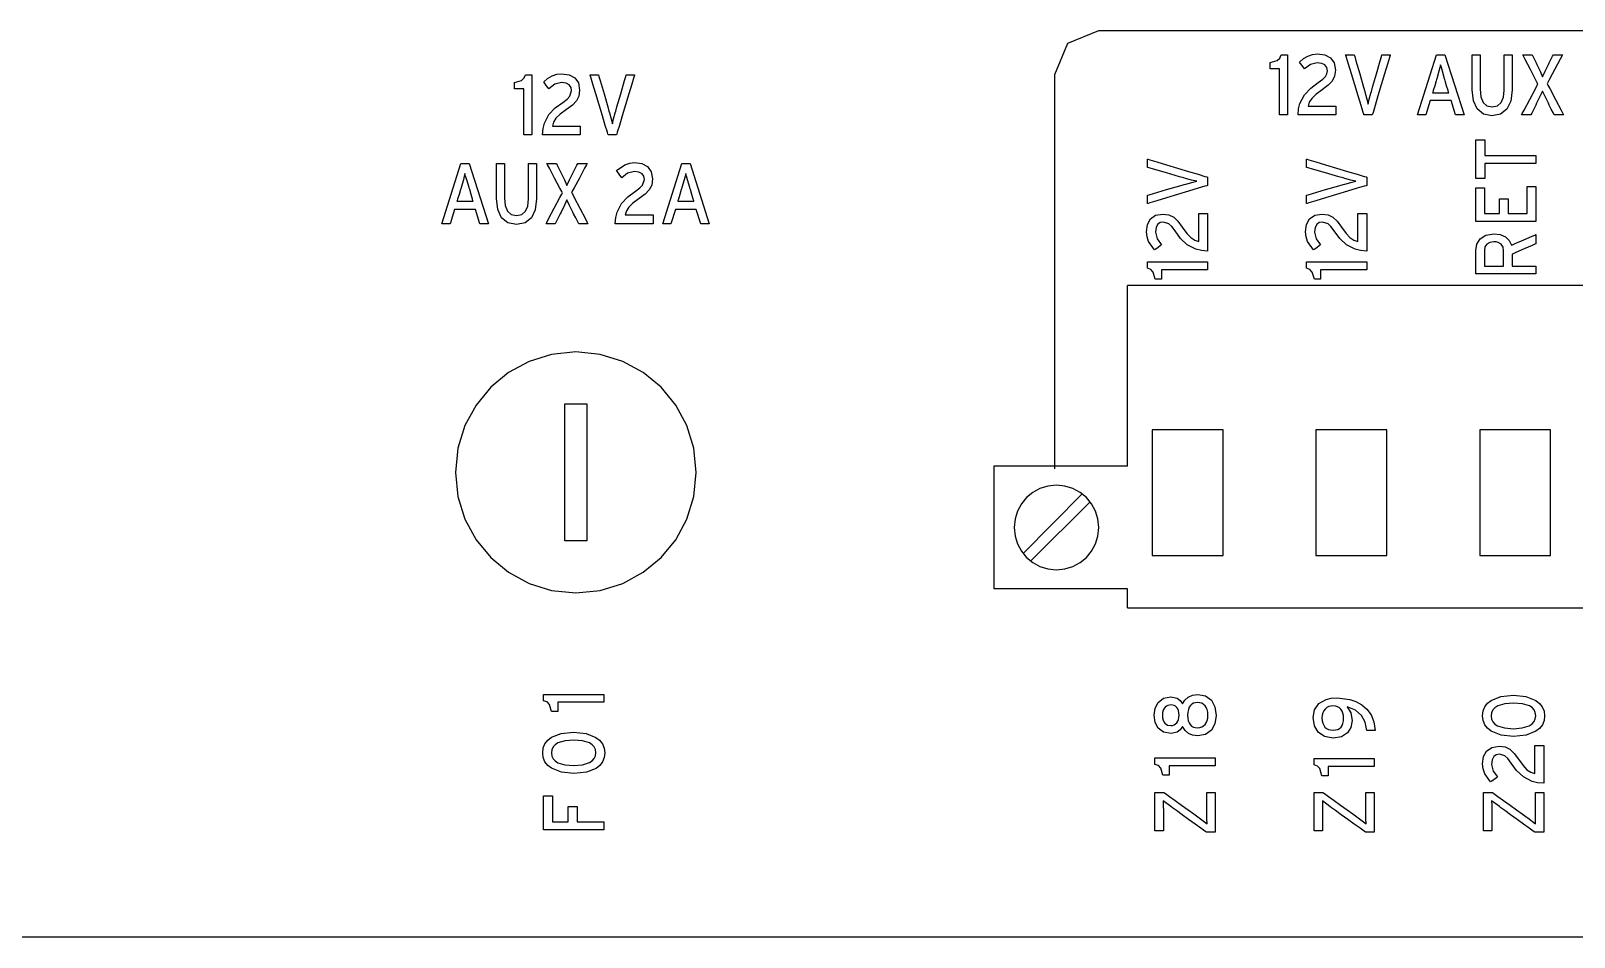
# Model space of a CAD drawing. Extents: x 0.2 to 17.5, y 0.2 to 4.9.
# Drawn here: x 10.839 to 13.659, y 0.579 to 2.235 of the extents above; entities that cross this region are included whole.
import ezdxf

# ---------------------------------------------------------------- set-up
doc = ezdxf.new("R2010")
doc.units = 0
doc.header["$MEASUREMENT"] = 0
doc.layers.get('0').update_dxf_attribs({"linetype": 'CONTINUOUS'})

msp = doc.modelspace()

# ---------------------------------------------------------------- linework, layer by layer
at = {"color": 7}
for p, q in [((15.1577, 1.7693), (12.8428, 1.7693)), ((12.8428, 1.4394), (12.8428, 1.7693)), ((11.8147, 1.3031), (11.8147, 1.553)), ((11.8147, 1.553), (11.8547, 1.553)), ((11.8547, 1.553), (11.8547, 1.3031)), ((12.5983, 1.4394), (12.5983, 1.2149)), ((12.8428, 1.4394), (12.5983, 1.4394)), ((12.6519, 1.28), (12.7601, 1.3885)), ((12.6658, 1.2661), (12.7743, 1.3743)), ((11.8547, 1.3031), (11.8147, 1.3031)), ((12.8428, 1.2149), (12.5983, 1.2149)), ((12.8428, 1.1807), (12.8428, 1.2149)), ((12.8428, 1.1807), (15.1577, 1.1807)), ((17.2567, 0.5788), (0.4077, 0.5788))]:
    msp.add_line(p, q, dxfattribs=at)
for points in [[(13.9996, 2.2346), (13.5553, 2.2346), (13.1677, 2.2346), (12.8936, 2.2346), (12.8168, 2.2346), (12.7896, 2.2346), (12.7333, 2.2112), (12.7096, 2.1545), (12.7096, 2.1236), (12.7096, 2.0421), (12.7096, 1.7946), (12.7096, 1.5471), (12.7096, 1.4656), (12.7096, 1.4347)], [(13.1205, 2.081), (13.1205, 2.0846), (13.1205, 2.0941), (13.1205, 2.1076), (13.1205, 2.123), (13.1205, 2.1384), (13.1205, 2.1519), (13.1205, 2.1614), (13.1205, 2.1651), (13.1179, 2.1651), (13.112, 2.1651), (13.1062, 2.1651), (13.1036, 2.1651), (13.1036, 2.1669), (13.1036, 2.1708), (13.1036, 2.1748), (13.1036, 2.1766), (13.1165, 2.1804), (13.121, 2.1847), (13.1236, 2.1908), (13.1254, 2.1908), (13.1293, 2.1908), (13.1333, 2.1908), (13.1351, 2.1908), (13.1351, 2.1896), (13.1351, 2.1861), (13.1351, 2.1737), (13.1351, 2.1561), (13.1351, 2.1359), (13.1351, 2.1157), (13.1351, 2.0981), (13.1351, 2.0857), (13.1351, 2.0822), (13.1351, 2.081), (13.1328, 2.081), (13.1278, 2.081), (13.1228, 2.081), (13.1205, 2.081)], [(13.1544, 2.081), (13.1555, 2.0922), (13.158, 2.102), (13.1663, 2.1179), (13.1779, 2.1301), (13.1914, 2.1403), (13.1996, 2.1463), (13.2047, 2.1514), (13.2073, 2.1563), (13.208, 2.1617), (13.207, 2.1677), (13.2036, 2.1723), (13.1979, 2.1752), (13.1894, 2.1762), (13.1771, 2.1732), (13.1663, 2.1651), (13.1649, 2.167), (13.1617, 2.1713), (13.1586, 2.1756), (13.1571, 2.1776), (13.1641, 2.1839), (13.1722, 2.1886), (13.1809, 2.1915), (13.19, 2.1925), (13.2034, 2.1907), (13.2137, 2.1852), (13.2203, 2.1759), (13.2226, 2.1627), (13.2212, 2.1516), (13.2168, 2.1428), (13.2093, 2.1351), (13.1985, 2.1271), (13.1869, 2.1185), (13.1794, 2.1112), (13.175, 2.1043), (13.1727, 2.0969), (13.1749, 2.0969), (13.1807, 2.0969), (13.1982, 2.0969), (13.2157, 2.0969), (13.2214, 2.0969), (13.2236, 2.0969), (13.2236, 2.0944), (13.2236, 2.0889), (13.2236, 2.0834), (13.2236, 2.081), (13.2206, 2.081), (13.2128, 2.081), (13.189, 2.081), (13.1652, 2.081), (13.1574, 2.081), (13.1544, 2.081)], [(13.2901, 2.081), (13.2877, 2.081), (13.2824, 2.081), (13.2772, 2.081), (13.2748, 2.081), (13.2744, 2.0822), (13.2734, 2.0857), (13.2696, 2.0981), (13.2642, 2.1157), (13.258, 2.1359), (13.2519, 2.1561), (13.2465, 2.1737), (13.2427, 2.1861), (13.2416, 2.1896), (13.2412, 2.1908), (13.2437, 2.1908), (13.2492, 2.1908), (13.2547, 2.1908), (13.2572, 2.1908), (13.258, 2.1878), (13.2603, 2.1799), (13.2672, 2.1559), (13.2741, 2.1319), (13.2763, 2.124), (13.2772, 2.121), (13.2801, 2.1099), (13.2823, 2.1006), (13.2847, 2.1099), (13.2877, 2.121), (13.2886, 2.124), (13.2908, 2.1319), (13.2977, 2.1559), (13.3046, 2.1799), (13.3068, 2.1878), (13.3077, 2.1908), (13.3101, 2.1908), (13.3153, 2.1908), (13.3206, 2.1908), (13.323, 2.1908), (13.3226, 2.1896), (13.3215, 2.1861), (13.3178, 2.1737), (13.3126, 2.1561), (13.3065, 2.1359), (13.3005, 2.1157), (13.2952, 2.0981), (13.2915, 2.0857), (13.2904, 2.0822), (13.2901, 2.081)], [(13.4223, 2.1471), (13.4182, 2.1609), (13.4163, 2.1676), (13.4148, 2.1725), (13.4137, 2.1677), (13.412, 2.1611), (13.4081, 2.1471), (13.4077, 2.146), (13.4068, 2.1431), (13.4042, 2.1344), (13.4015, 2.1256), (13.4006, 2.1227), (13.4003, 2.1216), (13.4015, 2.1216), (13.4049, 2.1216), (13.415, 2.1216), (13.4252, 2.1216), (13.4285, 2.1216), (13.4298, 2.1216), (13.4294, 2.1227), (13.4286, 2.1256), (13.426, 2.1344), (13.4235, 2.1431), (13.4226, 2.146), (13.4223, 2.1471)], [(13.5088, 2.0793), (13.4931, 2.0825), (13.4817, 2.0919), (13.4748, 2.1069), (13.4725, 2.1271), (13.4725, 2.1298), (13.4725, 2.137), (13.4725, 2.1589), (13.4725, 2.1809), (13.4725, 2.1881), (13.4725, 2.1908), (13.4748, 2.1908), (13.4798, 2.1908), (13.4848, 2.1908), (13.4871, 2.1908), (13.4871, 2.1881), (13.4871, 2.181), (13.4871, 2.1593), (13.4871, 2.1376), (13.4871, 2.1305), (13.4871, 2.1278), (13.4885, 2.1139), (13.4926, 2.1039), (13.4995, 2.0979), (13.5091, 2.0959), (13.5189, 2.0978), (13.5257, 2.1036), (13.5298, 2.1132), (13.5312, 2.1264), (13.5312, 2.1292), (13.5312, 2.1365), (13.5312, 2.1586), (13.5312, 2.1808), (13.5312, 2.1881), (13.5312, 2.1908), (13.5334, 2.1908), (13.5384, 2.1908), (13.5435, 2.1908), (13.5457, 2.1908), (13.5457, 2.1881), (13.5457, 2.1808), (13.5457, 2.1588), (13.5457, 2.1367), (13.5457, 2.1295), (13.5457, 2.1267), (13.5433, 2.1064), (13.5362, 2.0916), (13.5246, 2.0824), (13.5088, 2.0793)], [(13.6227, 2.081), (13.621, 2.0843), (13.6173, 2.0916), (13.6136, 2.099), (13.6119, 2.1023), (13.6059, 2.1145), (13.601, 2.1247), (13.5993, 2.1205), (13.5966, 2.1147), (13.5905, 2.1023), (13.5889, 2.099), (13.5852, 2.0916), (13.5816, 2.0843), (13.58, 2.081), (13.5773, 2.081), (13.5715, 2.081), (13.5657, 2.081), (13.563, 2.081), (13.5643, 2.0834), (13.5677, 2.0898), (13.5779, 2.1093), (13.5882, 2.1287), (13.5916, 2.1352), (13.5929, 2.1376), (13.5917, 2.1399), (13.5885, 2.1459), (13.579, 2.1642), (13.5694, 2.1825), (13.5663, 2.1885), (13.5651, 2.1908), (13.5677, 2.1908), (13.5735, 2.1908), (13.5794, 2.1908), (13.582, 2.1908), (13.5834, 2.1881), (13.5864, 2.182), (13.5895, 2.1759), (13.5908, 2.1732), (13.5967, 2.161), (13.6013, 2.1508), (13.6061, 2.1609), (13.6119, 2.1732), (13.6133, 2.1759), (13.6164, 2.182), (13.6196, 2.1881), (13.621, 2.1908), (13.6237, 2.1908), (13.6295, 2.1908), (13.6353, 2.1908), (13.638, 2.1908), (13.6368, 2.1886), (13.6336, 2.1826), (13.6239, 2.1644), (13.6142, 2.1462), (13.611, 2.1402), (13.6098, 2.1379), (13.6111, 2.1355), (13.6145, 2.129), (13.6247, 2.1094), (13.635, 2.0899), (13.6384, 2.0834), (13.6397, 2.081), (13.637, 2.081), (13.6312, 2.081), (13.6254, 2.081), (13.6227, 2.081)], [(11.7398, 2.0447), (11.7398, 2.0483), (11.7398, 2.0578), (11.7398, 2.0713), (11.7398, 2.0867), (11.7398, 2.1022), (11.7398, 2.1156), (11.7398, 2.1252), (11.7398, 2.1288), (11.7371, 2.1288), (11.7311, 2.1288), (11.7252, 2.1288), (11.7225, 2.1288), (11.7225, 2.1306), (11.7225, 2.1345), (11.7225, 2.1385), (11.7225, 2.1403), (11.7354, 2.1442), (11.7399, 2.1485), (11.7425, 2.1545), (11.7443, 2.1545), (11.7483, 2.1545), (11.7522, 2.1545), (11.754, 2.1545), (11.754, 2.1533), (11.754, 2.1498), (11.754, 2.1374), (11.754, 2.1198), (11.754, 2.0996), (11.754, 2.0794), (11.754, 2.0618), (11.754, 2.0494), (11.754, 2.0459), (11.754, 2.0447), (11.7518, 2.0447), (11.7469, 2.0447), (11.742, 2.0447), (11.7398, 2.0447)], [(11.7737, 2.0447), (11.7747, 2.0559), (11.7771, 2.0657), (11.7853, 2.0816), (11.797, 2.0938), (11.8106, 2.104), (11.8186, 2.11), (11.8236, 2.1152), (11.8269, 2.1254), (11.8259, 2.1314), (11.8226, 2.136), (11.8168, 2.1389), (11.8083, 2.14), (11.7961, 2.1369), (11.7852, 2.1288), (11.7838, 2.1307), (11.7806, 2.135), (11.7775, 2.1394), (11.7761, 2.1413), (11.7831, 2.1477), (11.7911, 2.1523), (11.7998, 2.1552), (11.8089, 2.1562), (11.8223, 2.1544), (11.8326, 2.1489), (11.8392, 2.1396), (11.8415, 2.1264), (11.8401, 2.1153), (11.8358, 2.1066), (11.8283, 2.0988), (11.8174, 2.0908), (11.8058, 2.0823), (11.7983, 2.0749), (11.7939, 2.068), (11.7917, 2.0606), (11.7938, 2.0606), (11.7996, 2.0606), (11.8171, 2.0606), (11.8346, 2.0606), (11.8403, 2.0606), (11.8425, 2.0606), (11.8425, 2.0581), (11.8425, 2.0526), (11.8425, 2.0472), (11.8425, 2.0447), (11.8396, 2.0447), (11.8318, 2.0447), (11.8081, 2.0447), (11.7844, 2.0447), (11.7766, 2.0447), (11.7737, 2.0447)], [(11.909, 2.0447), (11.9066, 2.0447), (11.9013, 2.0447), (11.8961, 2.0447), (11.8937, 2.0447), (11.8933, 2.0459), (11.8923, 2.0494), (11.8885, 2.0618), (11.8832, 2.0794), (11.8771, 2.0996), (11.871, 2.1198), (11.8657, 2.1374), (11.8619, 2.1498), (11.8609, 2.1533), (11.8605, 2.1545), (11.8629, 2.1545), (11.8683, 2.1545), (11.8736, 2.1545), (11.8761, 2.1545), (11.8769, 2.1515), (11.8792, 2.1436), (11.8861, 2.1196), (11.893, 2.0956), (11.8952, 2.0877), (11.8961, 2.0847), (11.8991, 2.0737), (11.9015, 2.0647), (11.9037, 2.0737), (11.9066, 2.0847), (11.9075, 2.0877), (11.9097, 2.0956), (11.9166, 2.1196), (11.9235, 2.1436), (11.9257, 2.1515), (11.9266, 2.1545), (11.929, 2.1545), (11.9342, 2.1545), (11.9395, 2.1545), (11.9419, 2.1545), (11.9415, 2.1533), (11.9405, 2.1498), (11.9367, 2.1374), (11.9315, 2.1198), (11.9254, 2.0996), (11.9194, 2.0794), (11.9141, 2.0618), (11.9104, 2.0494), (11.9093, 2.0459), (11.909, 2.0447)], [(11.7259, 1.8806), (11.7102, 1.8838), (11.6988, 1.8931), (11.6919, 1.9082), (11.6896, 1.9284), (11.6896, 1.9311), (11.6896, 1.9383), (11.6896, 1.9602), (11.6896, 1.9822), (11.6896, 1.9894), (11.6896, 1.9921), (11.6919, 1.9921), (11.6969, 1.9921), (11.7019, 1.9921), (11.7042, 1.9921), (11.7042, 1.9894), (11.7042, 1.9823), (11.7042, 1.9606), (11.7042, 1.9389), (11.7042, 1.9318), (11.7042, 1.9291), (11.7056, 1.9153), (11.7097, 1.9054), (11.7166, 1.8992), (11.7262, 1.8972), (11.7359, 1.8991), (11.7428, 1.905), (11.7469, 1.9146), (11.7483, 1.928), (11.7483, 1.9308), (11.7483, 1.938), (11.7483, 1.9601), (11.7483, 1.9821), (11.7483, 1.9894), (11.7483, 1.9921), (11.7505, 1.9921), (11.7555, 1.9921), (11.7606, 1.9921), (11.7628, 1.9921), (11.7628, 1.9894), (11.7628, 1.9821), (11.7628, 1.9601), (11.7628, 1.938), (11.7628, 1.9308), (11.7628, 1.928), (11.7604, 1.9077), (11.7533, 1.8929), (11.7417, 1.8837), (11.7259, 1.8806)], [(11.8398, 1.8823), (11.8381, 1.8856), (11.8344, 1.8929), (11.8306, 1.9003), (11.829, 1.9036), (11.8229, 1.9158), (11.8181, 1.926), (11.8164, 1.9218), (11.8137, 1.916), (11.8076, 1.9036), (11.8059, 1.9003), (11.8023, 1.8929), (11.7987, 1.8856), (11.7971, 1.8823), (11.7944, 1.8823), (11.7886, 1.8823), (11.7828, 1.8823), (11.7801, 1.8823), (11.7814, 1.8847), (11.7848, 1.8911), (11.795, 1.9106), (11.8053, 1.93), (11.8087, 1.9365), (11.81, 1.9389), (11.8088, 1.9412), (11.8056, 1.9472), (11.7959, 1.9655), (11.7862, 1.9838), (11.783, 1.9898), (11.7818, 1.9921), (11.7845, 1.9921), (11.7905, 1.9921), (11.7964, 1.9921), (11.7991, 1.9921), (11.8005, 1.9894), (11.8035, 1.9833), (11.8066, 1.9772), (11.8079, 1.9745), (11.8138, 1.9623), (11.8184, 1.9521), (11.8231, 1.9622), (11.829, 1.9745), (11.8304, 1.9772), (11.8335, 1.9833), (11.8367, 1.9894), (11.8381, 1.9921), (11.8408, 1.9921), (11.8466, 1.9921), (11.8524, 1.9921), (11.8551, 1.9921), (11.8539, 1.9898), (11.8507, 1.9839), (11.841, 1.9657), (11.8313, 1.9475), (11.8281, 1.9415), (11.8269, 1.9392), (11.8282, 1.9368), (11.8316, 1.9303), (11.8418, 1.9107), (11.8521, 1.8912), (11.8555, 1.8847), (11.8568, 1.8823), (11.8541, 1.8823), (11.8483, 1.8823), (11.8425, 1.8823), (11.8398, 1.8823)], [(11.9066, 1.8823), (11.9077, 1.8935), (11.9101, 1.9033), (11.9183, 1.9192), (11.9299, 1.9314), (11.9436, 1.9416), (11.9517, 1.9476), (11.9567, 1.9528), (11.9598, 1.963), (11.9588, 1.969), (11.9556, 1.9736), (11.95, 1.9765), (11.9415, 1.9775), (11.9292, 1.9745), (11.9185, 1.9663), (11.917, 1.9684), (11.9137, 1.9728), (11.9105, 1.9772), (11.909, 1.9792), (11.9243, 1.9901), (11.933, 1.9931), (11.9419, 1.9942), (11.9554, 1.9923), (11.9658, 1.9867), (11.9724, 1.9773), (11.9748, 1.964), (11.9733, 1.9529), (11.9689, 1.9441), (11.9613, 1.9364), (11.9503, 1.9284), (11.9389, 1.9199), (11.9315, 1.9127), (11.927, 1.9059), (11.9246, 1.8985), (11.9268, 1.8985), (11.9326, 1.8985), (11.9502, 1.8985), (11.9678, 1.8985), (11.9736, 1.8985), (11.9758, 1.8985), (11.9758, 1.896), (11.9758, 1.8904), (11.9758, 1.8848), (11.9758, 1.8823), (11.9728, 1.8823), (11.965, 1.8823), (11.9412, 1.8823), (11.9174, 1.8823), (11.9096, 1.8823), (11.9066, 1.8823)], [(12.989, 1.9674), (12.989, 1.965), (12.989, 1.9597), (12.989, 1.9545), (12.989, 1.9521), (12.9877, 1.9517), (12.9842, 1.9507), (12.9718, 1.9469), (12.9542, 1.9416), (12.934, 1.9355), (12.9139, 1.9294), (12.8963, 1.9241), (12.8838, 1.9203), (12.8803, 1.9193), (12.8791, 1.9189), (12.8791, 1.9213), (12.8791, 1.9267), (12.8791, 1.932), (12.8791, 1.9345), (12.8821, 1.9353), (12.8901, 1.9376), (12.9142, 1.9445), (12.9383, 1.9514), (12.9463, 1.9536), (12.9493, 1.9545), (12.9602, 1.9574), (12.9693, 1.9599), (12.96, 1.9621), (12.9489, 1.965), (12.9459, 1.9659), (12.938, 1.9681), (12.914, 1.975), (12.89, 1.9819), (12.8821, 1.9841), (12.8791, 1.985), (12.8791, 1.9874), (12.8791, 1.9926), (12.8791, 1.9979), (12.8791, 2.0003), (12.8803, 1.9999), (12.8838, 1.9988), (12.8963, 1.9951), (12.9139, 1.9899), (12.934, 1.9838), (12.9542, 1.9778), (12.9718, 1.9725), (12.9842, 1.9688), (12.9877, 1.9677), (12.989, 1.9674)], [(13.2799, 1.9674), (13.2799, 1.965), (13.2799, 1.9597), (13.2799, 1.9545), (13.2799, 1.9521), (13.2787, 1.9517), (13.2752, 1.9507), (13.2627, 1.9469), (13.245, 1.9416), (13.2248, 1.9355), (13.2046, 1.9294), (13.1869, 1.9241), (13.1744, 1.9203), (13.1709, 1.9193), (13.1697, 1.9189), (13.1697, 1.9213), (13.1697, 1.9267), (13.1697, 1.932), (13.1697, 1.9345), (13.1727, 1.9353), (13.1807, 1.9376), (13.2048, 1.9445), (13.2289, 1.9514), (13.2369, 1.9536), (13.2399, 1.9545), (13.2509, 1.9574), (13.2599, 1.9599), (13.2508, 1.9621), (13.2399, 1.965), (13.2369, 1.9659), (13.2289, 1.9681), (13.2048, 1.975), (13.1807, 1.9819), (13.1727, 1.9841), (13.1697, 1.985), (13.1697, 1.9874), (13.1697, 1.9926), (13.1697, 1.9979), (13.1697, 2.0003), (13.1709, 1.9999), (13.1744, 1.9988), (13.1869, 1.9951), (13.2046, 1.9899), (13.2248, 1.9838), (13.245, 1.9778), (13.2627, 1.9725), (13.2752, 1.9688), (13.2787, 1.9677), (13.2799, 1.9674)], [(11.6394, 1.9484), (11.6352, 1.9622), (11.6332, 1.9689), (11.6319, 1.9738), (11.6308, 1.969), (11.6291, 1.9624), (11.6252, 1.9484), (11.6248, 1.9473), (11.6239, 1.9445), (11.6213, 1.9358), (11.6186, 1.9272), (11.6177, 1.9244), (11.6174, 1.9233), (11.6186, 1.9233), (11.622, 1.9233), (11.6321, 1.9233), (11.6423, 1.9233), (11.6456, 1.9233), (11.6469, 1.9233), (11.6465, 1.9244), (11.6457, 1.9272), (11.6431, 1.9358), (11.6406, 1.9445), (11.6397, 1.9473), (11.6394, 1.9484)], [(12.0429, 1.9484), (12.0387, 1.9622), (12.0367, 1.9689), (12.0355, 1.9738), (12.0343, 1.969), (12.0325, 1.9624), (12.0283, 1.9484), (12.028, 1.9473), (12.0272, 1.9445), (12.0246, 1.9358), (12.022, 1.9272), (12.0212, 1.9244), (12.0209, 1.9233), (12.0221, 1.9233), (12.0255, 1.9233), (12.0356, 1.9233), (12.0458, 1.9233), (12.0491, 1.9233), (12.0504, 1.9233), (12.0501, 1.9244), (12.0492, 1.9272), (12.0466, 1.9358), (12.0441, 1.9445), (12.0432, 1.9473), (12.0429, 1.9484)], [(12.989, 1.8321), (12.9777, 1.8331), (12.9679, 1.8355), (12.952, 1.8437), (12.9398, 1.8553), (12.9296, 1.869), (12.9237, 1.877), (12.9186, 1.882), (12.9083, 1.8853), (12.9023, 1.8843), (12.8978, 1.8809), (12.895, 1.8752), (12.894, 1.8667), (12.8969, 1.8545), (12.9049, 1.8436), (12.9029, 1.8422), (12.8986, 1.839), (12.8943, 1.8359), (12.8923, 1.8344), (12.8814, 1.8495), (12.8784, 1.8582), (12.8774, 1.8673), (12.8792, 1.8807), (12.8848, 1.891), (12.8941, 1.8976), (12.9072, 1.8999), (12.9184, 1.8985), (12.9272, 1.8942), (12.9349, 1.8867), (12.9428, 1.8758), (12.9514, 1.8643), (12.9587, 1.8568), (12.9656, 1.8524), (12.973, 1.85), (12.973, 1.8522), (12.973, 1.858), (12.973, 1.8755), (12.973, 1.893), (12.973, 1.8987), (12.973, 1.9009), (12.9755, 1.9009), (12.981, 1.9009), (12.9865, 1.9009), (12.989, 1.9009), (12.989, 1.8979), (12.989, 1.8902), (12.989, 1.8665), (12.989, 1.8428), (12.989, 1.835), (12.989, 1.8321)], [(13.2799, 1.8321), (13.2686, 1.8331), (13.2588, 1.8355), (13.243, 1.8437), (13.2307, 1.8553), (13.2206, 1.869), (13.2145, 1.877), (13.2094, 1.882), (13.1992, 1.8853), (13.1932, 1.8843), (13.1886, 1.8809), (13.1856, 1.8752), (13.1846, 1.8667), (13.1875, 1.8545), (13.1955, 1.8436), (13.1935, 1.8422), (13.1892, 1.839), (13.1849, 1.8359), (13.1829, 1.8344), (13.172, 1.8495), (13.169, 1.8582), (13.168, 1.8673), (13.1699, 1.8807), (13.1755, 1.891), (13.1849, 1.8976), (13.1982, 1.8999), (13.2093, 1.8985), (13.218, 1.8942), (13.2257, 1.8867), (13.2338, 1.8758), (13.2421, 1.8643), (13.2493, 1.8568), (13.2562, 1.8524), (13.2636, 1.85), (13.2636, 1.8522), (13.2636, 1.858), (13.2636, 1.8755), (13.2636, 1.893), (13.2636, 1.8987), (13.2636, 1.9009), (13.2662, 1.9009), (13.2718, 1.9009), (13.2774, 1.9009), (13.2799, 1.9009), (13.2799, 1.8979), (13.2799, 1.8902), (13.2799, 1.8665), (13.2799, 1.8428), (13.2799, 1.835), (13.2799, 1.8321)], [(13.5444, 1.8429), (13.5463, 1.8438), (13.5514, 1.8459), (13.5668, 1.8526), (13.5821, 1.8592), (13.5872, 1.8614), (13.5891, 1.8623), (13.5891, 1.8597), (13.5891, 1.8539), (13.5891, 1.8482), (13.5891, 1.8456), (13.5873, 1.8448), (13.5824, 1.8427), (13.5674, 1.8361), (13.5525, 1.8296), (13.5476, 1.8275), (13.5457, 1.8266), (13.5457, 1.8233), (13.5457, 1.8158), (13.5457, 1.8083), (13.5457, 1.8049), (13.5476, 1.8049), (13.5525, 1.8049), (13.5674, 1.8049), (13.5824, 1.8049), (13.5873, 1.8049), (13.5891, 1.8049), (13.5891, 1.8027), (13.5891, 1.7978), (13.5891, 1.7929), (13.5891, 1.7907), (13.5879, 1.7907), (13.5844, 1.7907), (13.572, 1.7907), (13.5544, 1.7907), (13.5342, 1.7907), (13.514, 1.7907), (13.4964, 1.7907), (13.484, 1.7907), (13.4805, 1.7907), (13.4793, 1.7907), (13.4793, 1.7925), (13.4793, 1.7973), (13.4793, 1.8119), (13.4793, 1.8265), (13.4793, 1.8313), (13.4793, 1.8331), (13.4812, 1.8449), (13.4872, 1.8547), (13.4974, 1.8615), (13.5122, 1.8639), (13.5241, 1.8625), (13.5335, 1.8583), (13.5403, 1.8516), (13.5444, 1.8429)], [(13.4949, 1.8331), (13.4949, 1.8319), (13.4949, 1.8287), (13.4949, 1.819), (13.4949, 1.8093), (13.4949, 1.8062), (13.4949, 1.8049), (13.4964, 1.8049), (13.5004, 1.8049), (13.506, 1.8049), (13.5125, 1.8049), (13.519, 1.8049), (13.5246, 1.8049), (13.5286, 1.8049), (13.5301, 1.8049), (13.5301, 1.8062), (13.5301, 1.8093), (13.5301, 1.819), (13.5301, 1.8287), (13.5301, 1.8319), (13.5301, 1.8331), (13.5291, 1.8396), (13.5258, 1.8448), (13.5203, 1.8482), (13.5167, 1.8491), (13.5125, 1.8494), (13.5049, 1.8482), (13.4994, 1.8449), (13.496, 1.8398), (13.4949, 1.8331)], [(12.989, 1.7982), (12.9853, 1.7982), (12.9758, 1.7982), (12.9624, 1.7982), (12.9469, 1.7982), (12.9315, 1.7982), (12.918, 1.7982), (12.9085, 1.7982), (12.9049, 1.7982), (12.9049, 1.7955), (12.9049, 1.7895), (12.9049, 1.7836), (12.9049, 1.7809), (12.9031, 1.7809), (12.8991, 1.7809), (12.8951, 1.7809), (12.8933, 1.7809), (12.8897, 1.7939), (12.8854, 1.7983), (12.8791, 1.8009), (12.8791, 1.8027), (12.8791, 1.8066), (12.8791, 1.8106), (12.8791, 1.8124), (12.8803, 1.8124), (12.8838, 1.8124), (12.8963, 1.8124), (12.9139, 1.8124), (12.934, 1.8124), (12.9542, 1.8124), (12.9718, 1.8124), (12.9842, 1.8124), (12.9877, 1.8124), (12.989, 1.8124), (12.989, 1.8102), (12.989, 1.8053), (12.989, 1.8004), (12.989, 1.7982)], [(13.2799, 1.7982), (13.2763, 1.7982), (13.2667, 1.7982), (13.2532, 1.7982), (13.2377, 1.7982), (13.2222, 1.7982), (13.2087, 1.7982), (13.1991, 1.7982), (13.1955, 1.7982), (13.1955, 1.7955), (13.1955, 1.7895), (13.1955, 1.7836), (13.1955, 1.7809), (13.1937, 1.7809), (13.1899, 1.7809), (13.186, 1.7809), (13.1843, 1.7809), (13.1803, 1.7939), (13.176, 1.7983), (13.1697, 1.8009), (13.1697, 1.8027), (13.1697, 1.8066), (13.1697, 1.8106), (13.1697, 1.8124), (13.1709, 1.8124), (13.1744, 1.8124), (13.1869, 1.8124), (13.2046, 1.8124), (13.2248, 1.8124), (13.245, 1.8124), (13.2627, 1.8124), (13.2752, 1.8124), (13.2787, 1.8124), (13.2799, 1.8124), (13.2799, 1.8102), (13.2799, 1.8053), (13.2799, 1.8004), (13.2799, 1.7982)], [(11.8347, 1.2078), (11.8791, 1.2123), (11.9205, 1.2251), (11.9578, 1.2454), (11.9904, 1.2723), (12.0172, 1.3049), (12.0375, 1.3423), (12.0503, 1.3836), (12.0548, 1.4279), (12.0503, 1.4723), (12.0375, 1.5136), (12.0172, 1.551), (11.9904, 1.5836), (11.9578, 1.6104), (11.9205, 1.6307), (11.8791, 1.6435), (11.8347, 1.6479), (11.7904, 1.6435), (11.7491, 1.6307), (11.7117, 1.6104), (11.6792, 1.5836), (11.6523, 1.551), (11.632, 1.5136), (11.6191, 1.4723), (11.6147, 1.4279), (11.6191, 1.3836), (11.632, 1.3423), (11.6523, 1.3049), (11.6792, 1.2723), (11.7117, 1.2454), (11.7491, 1.2251), (11.7904, 1.2123), (11.8347, 1.2078), (11.8347, 1.2078), (11.8347, 1.2078)], [(13.0174, 1.5055), (12.8876, 1.5055), (12.8876, 1.276), (13.0174, 1.276), (13.0174, 1.5055)], [(13.187, 1.276), (13.3169, 1.276), (13.3169, 1.5055), (13.187, 1.5055), (13.187, 1.276)], [(13.4864, 1.276), (13.6159, 1.276), (13.6159, 1.5055), (13.4864, 1.5055), (13.4864, 1.276)], [(12.7903, 1.3272), (12.7887, 1.3428), (12.7842, 1.3573), (12.7771, 1.3704), (12.7676, 1.3819), (12.7562, 1.3913), (12.743, 1.3984), (12.7285, 1.4029), (12.7129, 1.4045), (12.6974, 1.4029), (12.6828, 1.3984), (12.6697, 1.3913), (12.6583, 1.3819), (12.6488, 1.3704), (12.6417, 1.3573), (12.6372, 1.3428), (12.6356, 1.3272), (12.6372, 1.3116), (12.6417, 1.2971), (12.6488, 1.2839), (12.6583, 1.2725), (12.6697, 1.2631), (12.6828, 1.2559), (12.6974, 1.2514), (12.7129, 1.2499), (12.7285, 1.2514), (12.743, 1.2559), (12.7562, 1.2631), (12.7676, 1.2725), (12.7771, 1.2839), (12.7842, 1.2971), (12.7887, 1.3116), (12.7903, 1.3272), (12.7903, 1.3272), (12.7903, 1.3272)], [(11.8856, 1.0081), (11.882, 1.0081), (11.8724, 1.0081), (11.859, 1.0081), (11.8435, 1.0081), (11.8281, 1.0081), (11.8146, 1.0081), (11.8051, 1.0081), (11.8015, 1.0081), (11.8015, 1.0054), (11.8015, 0.9996), (11.8015, 0.9938), (11.8015, 0.9911), (11.7997, 0.9911), (11.7957, 0.9911), (11.7918, 0.9911), (11.79, 0.9911), (11.7863, 1.004), (11.782, 1.0084), (11.7757, 1.0108), (11.7757, 1.0126), (11.7757, 1.0166), (11.7757, 1.0205), (11.7757, 1.0223), (11.7769, 1.0223), (11.7804, 1.0223), (11.7929, 1.0223), (11.8105, 1.0223), (11.8306, 1.0223), (11.8508, 1.0223), (11.8684, 1.0223), (11.8809, 1.0223), (11.8843, 1.0223), (11.8856, 1.0223), (11.8856, 1.0201), (11.8856, 1.0152), (11.8856, 1.0103), (11.8856, 1.0081)], [(13.0049, 0.984), (13.0026, 0.9685), (12.9961, 0.9567), (12.9854, 0.9493), (12.971, 0.9467), (12.9618, 0.9478), (12.9541, 0.951), (12.948, 0.9563), (12.9435, 0.9637), (12.9393, 0.9575), (12.9338, 0.9535), (12.9225, 0.9508), (12.9086, 0.9534), (12.8989, 0.9606), (12.8932, 0.9712), (12.8913, 0.9844), (12.8931, 0.9969), (12.8987, 1.0076), (12.9083, 1.0151), (12.9222, 1.0179), (12.9336, 1.0152), (12.9392, 1.0112), (12.9435, 1.005), (12.9477, 1.012), (12.9536, 1.0173), (12.9613, 1.0208), (12.971, 1.022), (12.9854, 1.0194), (12.9961, 1.0118), (13.0026, 0.9998), (13.0049, 0.984)], [(13.2955, 0.9562), (13.2931, 0.9562), (13.2877, 0.9562), (13.2823, 0.9562), (13.2799, 0.9562), (13.2771, 0.9716), (13.2704, 0.984), (13.2594, 0.9934), (13.2443, 0.9996), (13.251, 0.9889), (13.2531, 0.9745), (13.251, 0.9621), (13.2448, 0.9518), (13.2341, 0.9449), (13.2189, 0.9423), (13.203, 0.9452), (13.1915, 0.9531), (13.1846, 0.9651), (13.1822, 0.98), (13.1847, 0.994), (13.1924, 1.0054), (13.206, 1.0131), (13.2151, 1.0152), (13.226, 1.0159), (13.2488, 1.013), (13.2602, 1.0091), (13.2709, 1.0032), (13.2804, 0.9952), (13.288, 0.9849), (13.2932, 0.9719), (13.2955, 0.9562)], [(13.6051, 0.983), (13.604, 0.9743), (13.6009, 0.9667), (13.5959, 0.9602), (13.5892, 0.9549), (13.5713, 0.9478), (13.5484, 0.9454), (13.5255, 0.9478), (13.5075, 0.9549), (13.5007, 0.9603), (13.4957, 0.9668), (13.4926, 0.9745), (13.4915, 0.9833), (13.4926, 0.9921), (13.4957, 0.9997), (13.5006, 1.0061), (13.5073, 1.0114), (13.5252, 1.0186), (13.5481, 1.021), (13.571, 1.0185), (13.5891, 1.0113), (13.5958, 1.0059), (13.6008, 0.9994), (13.604, 0.9917), (13.6051, 0.983)], [(12.9066, 0.9844), (12.9069, 0.9795), (12.9078, 0.9754), (12.9093, 0.9721), (12.9112, 0.9695), (12.9135, 0.9676), (12.9161, 0.9663), (12.9222, 0.9654), (12.9252, 0.9657), (12.9281, 0.9667), (12.9306, 0.9683), (12.9328, 0.9704), (12.9346, 0.9731), (12.9359, 0.9764), (12.9368, 0.9801), (12.9371, 0.9844), (12.9368, 0.9888), (12.9359, 0.9926), (12.9346, 0.9959), (12.9328, 0.9986), (12.9307, 1.0007), (12.9282, 1.0021), (12.9225, 1.0034), (12.9166, 1.0023), (12.9139, 1.001), (12.9115, 0.9991), (12.9095, 0.9965), (12.9079, 0.9932), (12.9069, 0.9892), (12.9066, 0.9844)], [(12.9527, 0.9844), (12.953, 0.9789), (12.9539, 0.9742), (12.9554, 0.9702), (12.9575, 0.967), (12.96, 0.9645), (12.9631, 0.9627), (12.9667, 0.9617), (12.9706, 0.9613), (12.9748, 0.9617), (12.9785, 0.9628), (12.9817, 0.9647), (12.9845, 0.9672), (12.9867, 0.9705), (12.9883, 0.9745), (12.9893, 0.9791), (12.9896, 0.9844), (12.9893, 0.9897), (12.9883, 0.9944), (12.9867, 0.9984), (12.9846, 1.0016), (12.9819, 1.0041), (12.9788, 1.006), (12.9752, 1.0071), (12.9713, 1.0074), (12.9672, 1.0071), (12.9635, 1.0061), (12.9604, 1.0043), (12.9577, 1.0019), (12.9555, 0.9987), (12.954, 0.9947), (12.953, 0.9899), (12.9527, 0.9844)], [(13.1982, 0.9793), (13.1985, 0.9741), (13.1996, 0.9696), (13.2013, 0.9658), (13.2036, 0.9626), (13.2066, 0.9601), (13.21, 0.9583), (13.214, 0.9573), (13.2185, 0.9569), (13.2231, 0.9573), (13.2271, 0.9583), (13.2303, 0.9601), (13.233, 0.9625), (13.235, 0.9656), (13.2364, 0.9693), (13.2372, 0.9737), (13.2375, 0.9786), (13.2372, 0.9836), (13.2363, 0.988), (13.2348, 0.9919), (13.2327, 0.9952), (13.23, 0.9978), (13.2266, 0.9997), (13.2227, 1.0009), (13.2182, 1.0013), (13.2106, 0.9999), (13.2072, 0.9981), (13.2042, 0.9956), (13.2017, 0.9925), (13.1998, 0.9887), (13.1986, 0.9843), (13.1982, 0.9793)], [(13.5074, 0.983), (13.5082, 0.9771), (13.5105, 0.9722), (13.5142, 0.9682), (13.5191, 0.9649), (13.532, 0.9609), (13.5481, 0.9596), (13.5642, 0.9609), (13.5771, 0.9651), (13.582, 0.9684), (13.5857, 0.9725), (13.588, 0.9775), (13.5888, 0.9833), (13.588, 0.9892), (13.5857, 0.9941), (13.5821, 0.9981), (13.5773, 1.0012), (13.5645, 1.0052), (13.5484, 1.0064), (13.5323, 1.0051), (13.5193, 1.0011), (13.5143, 0.9979), (13.5106, 0.9938), (13.5082, 0.9889), (13.5074, 0.983)], [(11.8873, 0.9155), (11.8862, 0.9067), (11.8832, 0.899), (11.8782, 0.8925), (11.8716, 0.8871), (11.8538, 0.88), (11.831, 0.8775), (11.8081, 0.88), (11.79, 0.8873), (11.7833, 0.8926), (11.7782, 0.8992), (11.7751, 0.9068), (11.774, 0.9155), (11.7751, 0.9244), (11.7782, 0.932), (11.7832, 0.9386), (11.7899, 0.9439), (11.8078, 0.9511), (11.8306, 0.9535), (11.8535, 0.9511), (11.8714, 0.9438), (11.8781, 0.9384), (11.8831, 0.9319), (11.8862, 0.9243), (11.8873, 0.9155)], [(11.79, 0.9155), (11.7908, 0.9097), (11.7931, 0.9047), (11.7968, 0.9007), (11.8017, 0.8975), (11.8146, 0.8934), (11.8306, 0.8921), (11.8467, 0.8934), (11.8596, 0.8976), (11.8645, 0.9008), (11.8682, 0.9049), (11.8705, 0.9098), (11.8713, 0.9155), (11.8705, 0.9214), (11.8683, 0.9263), (11.8647, 0.9304), (11.8598, 0.9336), (11.847, 0.9377), (11.831, 0.9389), (11.8148, 0.9376), (11.8018, 0.9335), (11.7969, 0.9302), (11.7931, 0.9262), (11.7908, 0.9213), (11.79, 0.9155)], [(13.0032, 0.8918), (12.9996, 0.8918), (12.99, 0.8918), (12.9765, 0.8918), (12.961, 0.8918), (12.9455, 0.8918), (12.932, 0.8918), (12.9224, 0.8918), (12.9188, 0.8918), (12.9188, 0.8891), (12.9188, 0.8833), (12.9188, 0.8775), (12.9188, 0.8748), (12.917, 0.8748), (12.913, 0.8748), (12.909, 0.8748), (12.9072, 0.8748), (12.9036, 0.8877), (12.8993, 0.8921), (12.893, 0.8945), (12.893, 0.8964), (12.893, 0.9004), (12.893, 0.9045), (12.893, 0.9064), (12.8942, 0.9064), (12.8977, 0.9064), (12.9102, 0.9064), (12.9279, 0.9064), (12.9481, 0.9064), (12.9683, 0.9064), (12.986, 0.9064), (12.9985, 0.9064), (13.002, 0.9064), (13.0032, 0.9064), (13.0032, 0.9041), (13.0032, 0.8991), (13.0032, 0.8941), (13.0032, 0.8918)], [(13.2938, 0.8908), (13.2902, 0.8908), (13.2807, 0.8908), (13.2672, 0.8908), (13.2517, 0.8908), (13.2363, 0.8908), (13.2228, 0.8908), (13.2133, 0.8908), (13.2097, 0.8908), (13.2097, 0.8881), (13.2097, 0.8823), (13.2097, 0.8765), (13.2097, 0.8738), (13.2079, 0.8738), (13.2039, 0.8738), (13.2, 0.8738), (13.1982, 0.8738), (13.1944, 0.8867), (13.1901, 0.8911), (13.1839, 0.8935), (13.1839, 0.8953), (13.1839, 0.8994), (13.1839, 0.9035), (13.1839, 0.9054), (13.1852, 0.9054), (13.1887, 0.9054), (13.2011, 0.9054), (13.2187, 0.9054), (13.2389, 0.9054), (13.259, 0.9054), (13.2766, 0.9054), (13.2891, 0.9054), (13.2926, 0.9054), (13.2938, 0.9054), (13.2938, 0.9031), (13.2938, 0.8981), (13.2938, 0.8931), (13.2938, 0.8908)], [(13.6034, 0.8599), (13.5921, 0.8609), (13.5823, 0.8633), (13.5663, 0.8715), (13.5539, 0.8832), (13.5437, 0.8969), (13.5377, 0.9049), (13.5326, 0.9098), (13.5223, 0.9132), (13.5165, 0.9121), (13.512, 0.9088), (13.5091, 0.903), (13.5081, 0.8945), (13.511, 0.8823), (13.5189, 0.8714), (13.517, 0.87), (13.5127, 0.8669), (13.5084, 0.8637), (13.5064, 0.8623), (13.4955, 0.8773), (13.4925, 0.8861), (13.4915, 0.8952), (13.4933, 0.9086), (13.4989, 0.9188), (13.5084, 0.9254), (13.5217, 0.9277), (13.5328, 0.9264), (13.5415, 0.9221), (13.5492, 0.9146), (13.5573, 0.9037), (13.5656, 0.8922), (13.5728, 0.8847), (13.5797, 0.8802), (13.5871, 0.8779), (13.5871, 0.8801), (13.5871, 0.8858), (13.5871, 0.9033), (13.5871, 0.9208), (13.5871, 0.9266), (13.5871, 0.9288), (13.5896, 0.9288), (13.5952, 0.9288), (13.6008, 0.9288), (13.6034, 0.9288), (13.6034, 0.9258), (13.6034, 0.918), (13.6034, 0.8943), (13.6034, 0.8707), (13.6034, 0.8629), (13.6034, 0.8599)], [(13.0032, 0.7704), (13.0007, 0.7704), (12.9951, 0.7704), (12.9895, 0.7704), (12.9869, 0.7704), (12.9841, 0.7724), (12.9768, 0.7777), (12.9664, 0.7852), (12.9545, 0.7938), (12.9427, 0.8024), (12.9323, 0.8099), (12.9249, 0.8152), (12.9222, 0.8172), (12.9079, 0.828), (12.9082, 0.8191), (12.9083, 0.8087), (12.9083, 0.8072), (12.9083, 0.8032), (12.9083, 0.7909), (12.9083, 0.7787), (12.9083, 0.7746), (12.9083, 0.7731), (12.9059, 0.7731), (12.9006, 0.7731), (12.8954, 0.7731), (12.893, 0.7731), (12.893, 0.7761), (12.893, 0.7841), (12.893, 0.8082), (12.893, 0.8323), (12.893, 0.8403), (12.893, 0.8433), (12.8955, 0.8433), (12.9011, 0.8433), (12.9067, 0.8433), (12.9093, 0.8433), (12.9121, 0.8413), (12.9194, 0.836), (12.9298, 0.8286), (12.9417, 0.8201), (12.9535, 0.8115), (12.9639, 0.8041), (12.9713, 0.7988), (12.974, 0.7968), (12.9883, 0.786), (12.988, 0.795), (12.9879, 0.8053), (12.9879, 0.807), (12.9879, 0.8113), (12.9879, 0.8243), (12.9879, 0.8374), (12.9879, 0.8417), (12.9879, 0.8433), (12.9903, 0.8433), (12.9956, 0.8433), (13.0008, 0.8433), (13.0032, 0.8433), (13.0032, 0.8402), (13.0032, 0.8319), (13.0032, 0.8069), (13.0032, 0.7818), (13.0032, 0.7735), (13.0032, 0.7704)], [(13.2938, 0.7704), (13.2913, 0.7704), (13.2858, 0.7704), (13.2803, 0.7704), (13.2779, 0.7704), (13.2751, 0.7724), (13.2677, 0.7777), (13.2573, 0.7852), (13.2453, 0.7938), (13.2334, 0.8024), (13.2229, 0.8099), (13.2156, 0.8152), (13.2128, 0.8172), (13.1989, 0.828), (13.199, 0.8191), (13.1992, 0.8087), (13.1992, 0.8072), (13.1992, 0.8032), (13.1992, 0.7909), (13.1992, 0.7787), (13.1992, 0.7746), (13.1992, 0.7731), (13.1968, 0.7731), (13.1916, 0.7731), (13.1863, 0.7731), (13.1839, 0.7731), (13.1839, 0.7761), (13.1839, 0.7841), (13.1839, 0.8082), (13.1839, 0.8323), (13.1839, 0.8403), (13.1839, 0.8433), (13.1864, 0.8433), (13.1919, 0.8433), (13.1974, 0.8433), (13.1999, 0.8433), (13.2027, 0.8413), (13.21, 0.836), (13.2204, 0.8286), (13.2323, 0.8201), (13.2441, 0.8115), (13.2545, 0.8041), (13.2619, 0.7988), (13.2646, 0.7968), (13.2789, 0.786), (13.2786, 0.795), (13.2785, 0.8053), (13.2785, 0.807), (13.2785, 0.8113), (13.2785, 0.8243), (13.2785, 0.8374), (13.2785, 0.8417), (13.2785, 0.8433), (13.2809, 0.8433), (13.2862, 0.8433), (13.2914, 0.8433), (13.2938, 0.8433), (13.2938, 0.8402), (13.2938, 0.8319), (13.2938, 0.8069), (13.2938, 0.7818), (13.2938, 0.7735), (13.2938, 0.7704)], [(13.6034, 0.7704), (13.6008, 0.7704), (13.5952, 0.7704), (13.5896, 0.7704), (13.5871, 0.7704), (13.5843, 0.7724), (13.577, 0.7777), (13.5666, 0.7852), (13.5547, 0.7938), (13.5428, 0.8024), (13.5325, 0.8099), (13.5251, 0.8152), (13.5223, 0.8172), (13.5081, 0.828), (13.5084, 0.8191), (13.5084, 0.8087), (13.5084, 0.8072), (13.5084, 0.8032), (13.5084, 0.7909), (13.5084, 0.7787), (13.5084, 0.7746), (13.5084, 0.7731), (13.5061, 0.7731), (13.5008, 0.7731), (13.4956, 0.7731), (13.4932, 0.7731), (13.4932, 0.7761), (13.4932, 0.7841), (13.4932, 0.8082), (13.4932, 0.8323), (13.4932, 0.8403), (13.4932, 0.8433), (13.4957, 0.8433), (13.5013, 0.8433), (13.5069, 0.8433), (13.5095, 0.8433), (13.5122, 0.8413), (13.5196, 0.836), (13.5299, 0.8286), (13.5418, 0.8201), (13.5537, 0.8115), (13.5641, 0.8041), (13.5714, 0.7988), (13.5742, 0.7968), (13.5885, 0.786), (13.5882, 0.795), (13.5881, 0.8053), (13.5881, 0.807), (13.5881, 0.8113), (13.5881, 0.8243), (13.5881, 0.8374), (13.5881, 0.8417), (13.5881, 0.8433), (13.5905, 0.8433), (13.5958, 0.8433), (13.601, 0.8433), (13.6034, 0.8433), (13.6034, 0.8402), (13.6034, 0.8319), (13.6034, 0.8069), (13.6034, 0.7818), (13.6034, 0.7735), (13.6034, 0.7704)]]:
    msp.add_lwpolyline(points, dxfattribs=at)
for points in [[(13.4423, 2.081), (13.4342, 2.1071), (13.3959, 2.1071), (13.3881, 2.081), (13.3728, 2.081), (13.4074, 2.1908), (13.4226, 2.1908), (13.4579, 2.081)], [(13.4956, 2.007), (13.5891, 2.007), (13.5891, 1.9925), (13.4956, 1.9925), (13.4956, 1.9647), (13.4793, 1.9647), (13.4793, 2.0352), (13.4956, 2.0352)], [(11.6594, 1.8823), (11.6513, 1.9084), (11.613, 1.9084), (11.6048, 1.8823), (11.5899, 1.8823), (11.6245, 1.9921), (11.6397, 1.9921), (11.675, 1.8823)], [(12.0629, 1.8823), (12.0548, 1.9084), (12.0165, 1.9084), (12.0083, 1.8823), (11.9934, 1.8823), (12.028, 1.9921), (12.0433, 1.9921), (12.0782, 1.8823)], [(13.5891, 1.8863), (13.4793, 1.8863), (13.4793, 1.948), (13.4952, 1.948), (13.4952, 1.9006), (13.5223, 1.9006), (13.5223, 1.928), (13.5386, 1.928), (13.5386, 1.9006), (13.5732, 1.9006), (13.5732, 1.9501), (13.5891, 1.9501)], [(11.792, 0.7897), (11.8208, 0.7897), (11.8208, 0.8172), (11.8368, 0.8172), (11.8368, 0.7897), (11.8856, 0.7897), (11.8856, 0.7751), (11.7757, 0.7751), (11.7757, 0.8372), (11.792, 0.8372)]]:
    msp.add_lwpolyline(points, close=True, dxfattribs=at)

doc.saveas('drawing.dxf')
